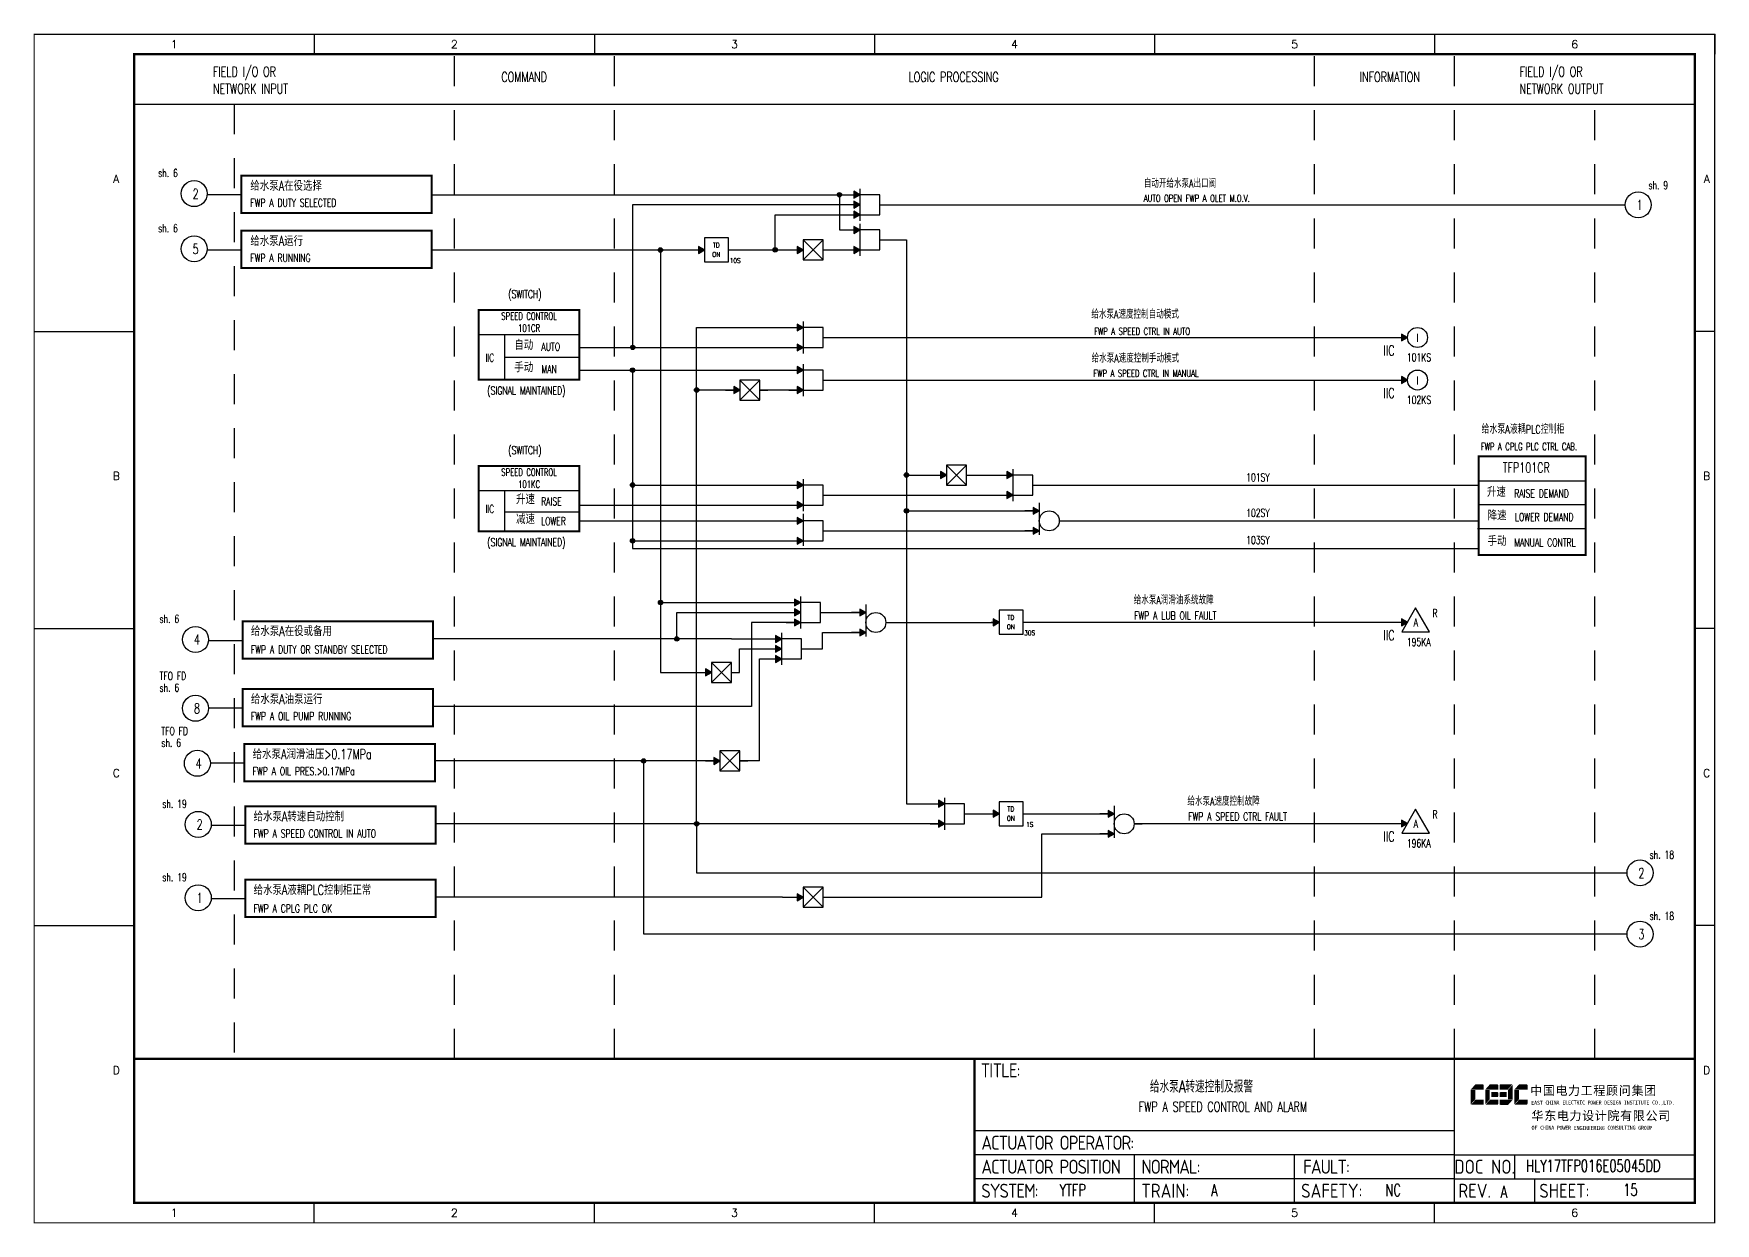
# Model space of a CAD drawing. Header units: millimetres. Extents: x 38833 to 52469, y 29493 to 32647.
# Drawn here: x 45034.4 to 45454.7, y 30644.5 to 30941.8 of the extents above; entities that cross this region are included whole.
import ezdxf
from ezdxf.enums import TextEntityAlignment as Align

# ---------------------------------------------------------------- set-up
doc = ezdxf.new("R2010")
doc.units = ezdxf.units.MM
doc.linetypes.add('JIS_02_0.7', pattern=[1.35, 0.75, -0.6])
for name, color, linetype in [('BLOCK', 7, 'Continuous'), ('BORDER', 1, 'Continuous'), ('MLINE', 6, 'Continuous'), ('TITLE', 1, 'Continuous'), ('TK', 7, 'Continuous'), ('图框_外框线', 7, 'Continuous'), ('图框_标题栏文字', 6, 'Continuous')]:
    doc.layers.add(name, color=color, linetype=linetype)
doc.styles.add('DANIEL', font='COMPLEX', dxfattribs={"width": 0.7, "bigfont": 'GVFS'})
doc.styles.add('ecepdi', font='simhei.ttf', dxfattribs={"width": 0.9})
doc.styles.get("Standard").update_dxf_attribs({"font": 'romans.shx', "width": 0.7, "bigfont": 'hztxta.shx'})
doc.styles.add('工程字', font='gbenor.shx', dxfattribs={"bigfont": 'gbcbig.shx'})

# ---------------------------------------------------------------- blocks, each defined once
blk = doc.blocks.new('TD ON')
at = {"layer": 'BORDER'}
blk.add_hatch(color=256, dxfattribs=at).paths.add_polyline_path([(2178.99, 3763.24), (2177.49, 3764.11), (2177.49, 3762.37)])
for p, q in [((2176.99, 3763.24), (2178.99, 3763.24)), ((2184.99, 3763.24), (2186.99, 3763.24))]:
    blk.add_line(p, q, dxfattribs=at)
for points in [[(2184.99, 3766.24), (2178.99, 3766.24), (2178.99, 3760.24), (2184.99, 3760.24)], [(2178.99, 3763.24), (2177.49, 3764.11), (2177.49, 3762.37)]]:
    blk.add_lwpolyline(points, close=True, dxfattribs=at)
at = {"layer": 'BORDER', "style": 'DANIEL', "width": 0.8}
for s, p in [('ON', (2181.94, 3762.09)), ('TD', (2181.94, 3764.43))]:
    blk.add_text(s, height=1.2, dxfattribs=at).set_placement(p, align=Align.MIDDLE)
blk = doc.blocks.new('huo')
at = {"layer": 'BORDER'}
for points in [[(-72.15, 909.27), (-73.65, 910.13), (-73.65, 908.4)], [(-72.15, 904.27), (-73.65, 905.13), (-73.65, 903.4)]]:
    blk.add_hatch(color=256, dxfattribs=at).paths.add_polyline_path(points)
for p, q in [((-72.15, 909.27), (-75.75, 909.27)), ((-72.15, 911.28), (-72.15, 903.28)), ((-72.15, 904.27), (-75.75, 904.27)), ((-67.15, 906.77), (-65.15, 906.77))]:
    blk.add_line(p, q, dxfattribs=at)
for points in [[(-72.15, 909.27), (-73.65, 910.13), (-73.65, 908.4)], [(-72.15, 904.27), (-73.65, 905.13), (-73.65, 903.4)]]:
    blk.add_lwpolyline(points, close=True, dxfattribs=at)
blk.add_circle((-69.65, 906.77), 2.5, dxfattribs=at)
blk = doc.blocks.new('A$C1E0003F3')
h = blk.add_hatch(color=152)
edge = h.paths.add_edge_path()
edge.add_ellipse((5.15, 4.41), major_axis=(0, 0.211), ratio=0.769231, start_angle=-90, end_angle=0)
edge.add_line((5.15, 4.62), (3.22, 4.62))
edge.add_line((3.22, 4.62), (2.09, 3.35))
edge.add_line((2.09, 3.35), (5.32, 3.35))
edge.add_line((5.32, 3.35), (5.32, 4.41))
h.paths.add_polyline_path([(3.22, 3.23), (2.09, 3.23), (2.09, -0.36), (3.22, 0.91)])
edge = h.paths.add_edge_path()
edge.add_line((5.32, 0.81), (3.27, 0.81))
edge.add_line((3.27, 0.81), (2.13, -0.46))
edge.add_line((2.13, -0.46), (5.15, -0.46))
edge.add_ellipse((5.15, -0.25), major_axis=(0, 0.211), ratio=0.769231, start_angle=180, end_angle=270)
edge.add_line((5.32, -0.25), (5.32, 0.81))
h = blk.add_hatch(color=152)
edge = h.paths.add_edge_path()
edge.add_ellipse((8.78, 4.41), major_axis=(0, 0.211), ratio=0.769231, start_angle=-90, end_angle=0)
edge.add_line((8.78, 4.62), (6.84, 4.62))
edge.add_line((6.84, 4.62), (5.71, 3.35))
edge.add_line((5.71, 3.35), (8.94, 3.35))
edge.add_line((8.94, 3.35), (8.94, 4.41))
h.paths.add_polyline_path([(6.84, 3.23), (5.71, 3.23), (5.71, -0.36), (6.84, 0.91)])
edge = h.paths.add_edge_path()
edge.add_ellipse((8.78, 2.49), major_axis=(0, 0.211), ratio=0.769231, start_angle=-90, end_angle=0)
edge.add_line((8.78, 2.7), (7.22, 2.7))
edge.add_line((7.22, 2.7), (7.22, 1.44))
edge.add_line((7.22, 1.44), (8.78, 1.44))
edge.add_ellipse((8.78, 1.65), major_axis=(0, 0.211), ratio=0.769231, start_angle=180, end_angle=270)
edge.add_line((8.94, 1.65), (8.94, 2.49))
edge = h.paths.add_edge_path()
edge.add_line((8.94, 0.81), (6.89, 0.81))
edge.add_line((6.89, 0.81), (5.75, -0.46))
edge.add_line((5.75, -0.46), (8.78, -0.46))
edge.add_ellipse((8.78, -0.25), major_axis=(0, 0.211), ratio=0.769231, start_angle=180, end_angle=270)
edge.add_line((8.94, -0.25), (8.94, 0.81))
h = blk.add_hatch(color=1)
edge = h.paths.add_edge_path()
edge.add_line((12.48, 4.62), (9.46, 4.62))
edge.add_ellipse((9.46, 4.41), major_axis=(0, 0.211), ratio=0.769231, start_angle=0, end_angle=90)
edge.add_line((9.3, 4.41), (9.3, 3.35))
edge.add_line((9.3, 3.35), (11.35, 3.35))
edge.add_line((11.35, 3.35), (12.48, 4.62))
h.paths.add_polyline_path([(12.57, 4.56), (11.38, 3.23), (11.38, 0.93), (12.57, 0.93)])
edge = h.paths.add_edge_path()
edge.add_line((11.03, 2.7), (9.46, 2.7))
edge.add_ellipse((9.46, 2.49), major_axis=(0, 0.211), ratio=0.769231, start_angle=0, end_angle=90)
edge.add_line((9.3, 2.49), (9.3, 1.65))
edge.add_ellipse((9.46, 1.65), major_axis=(0, 0.211), ratio=0.769231, start_angle=90, end_angle=180)
edge.add_line((9.46, 1.44), (11.03, 1.44))
edge.add_line((11.03, 1.44), (11.03, 2.7))
h = blk.add_hatch(color=152)
edge = h.paths.add_edge_path()
edge.add_ellipse((16.11, 4.41), major_axis=(0, 0.211), ratio=0.769231, start_angle=-90, end_angle=0)
edge.add_line((16.11, 4.62), (14.14, 4.62))
edge.add_line((14.14, 4.62), (13, 3.35))
edge.add_line((13, 3.35), (16.27, 3.35))
edge.add_line((16.27, 3.35), (16.27, 4.41))
h.paths.add_polyline_path([(14.14, 3.23), (13, 3.23), (13, -0.36), (14.14, 0.91)])
edge = h.paths.add_edge_path()
edge.add_line((16.27, 0.81), (14.18, 0.81))
edge.add_line((14.18, 0.81), (13.04, -0.46))
edge.add_line((13.04, -0.46), (16.03, -0.46))
edge.add_ellipse((16.03, -0.15), major_axis=(0, 0.316), ratio=0.769231, start_angle=180, end_angle=270)
edge.add_line((16.27, -0.15), (16.27, 0.81))
h = blk.add_hatch(color=1)
edge = h.paths.add_edge_path()
edge.add_line((12.58, 0.79), (9.3, 0.79))
edge.add_line((9.3, 0.79), (9.3, -0.27))
edge.add_ellipse((9.46, -0.27), major_axis=(0, 0.211), ratio=0.769231, start_angle=90, end_angle=180)
edge.add_line((9.46, -0.48), (11.43, -0.48))
edge.add_line((11.43, -0.48), (12.58, 0.79))
at = {"layer": 'TITLE', "color": 7, "style": 'ecepdi'}
for s, p in [('中', (16.92, 1.94)), ('国', (20.09, 2)), ('电', (23.25, 1.99)), ('力', (26.39, 1.96)), ('程', (32.71, 1.98)), ('顾', (35.9, 1.98)), ('问', (39.09, 1.94)), ('集', (42.26, 1.98)), ('团', (45.42, 2.01)), ('工', (29.53, 1.95)), ('华', (17.24, -4.31)), ('东', (20.45, -4.29)), ('电', (23.62, -4.35)), ('力', (26.75, -4.32)), ('设', (29.92, -4.3)), ('计', (33.05, -4.31)), ('院', (36.26, -4.29)), ('有', (39.41, -4.29)), ('限', (42.57, -4.32)), ('公', (45.78, -4.38)), ('司', (48.91, -4.35))]:
    blk.add_text(s, height=2.2, dxfattribs=at).set_placement(p)
at = {"layer": 'TITLE', "color": 7, "style": 'ecepdi', "width": 0.975}
for s, p in [('E', (17.58, 0.02)), ('A', (18.29, 0.03)), ('S', (19, 0.03)), ('T', (19.7, 0.03)), ('C', (21.1, 0.09)), ('H', (21.77, 0.09)), ('I', (22.46, 0.09)), ('N', (23.17, 0.1)), ('A', (23.86, 0.1)), ('E', (25.35, 0.09)), ('L', (26.05, 0.11)), ('E', (26.76, 0.1)), ('C', (27.46, 0.12)), ('T', (28.18, 0.11)), ('R', (28.87, 0.1)), ('I', (29.57, 0.11)), ('C', (30.28, 0.1)), ('P', (31.64, 0.09)), ('O', (32.32, 0.08)), ('W', (33.03, 0.08)), ('E', (33.72, 0.08)), ('R', (34.42, 0.09)), ('D', (35.81, 0.1)), ('E', (36.52, 0.1)), ('S', (37.2, 0.1)), ('I', (37.91, 0.09)), ('G', (38.68, 0.11)), ('N', (39.38, 0.09)), ('I', (40.72, 0.07)), ('N', (41.43, 0.08)), ('S', (42.14, 0.08)), ('T', (42.83, 0.08)), ('I', (43.52, 0.09)), ('T', (44.22, 0.07)), ('U', (44.93, 0.07)), ('T', (45.63, 0.08)), ('E', (46.34, 0.09)), ('C', (47.76, 0.11)), ('O', (48.48, 0.1)), ('L', (50.56, 0.1)), ('T', (51.27, 0.1)), ('D', (51.96, 0.1)), ('.', (49.23, 0.1)), (',', (49.87, 0.1)), ('.', (52.72, 0.11)), ('O', (17.67, -6.18)), ('OF', (18.01, -6.2)), ('F', (18.37, -6.2)), ('C', (19.8, -6.19)), ('H', (20.47, -6.19)), ('I', (21.15, -6.19)), ('N', (21.87, -6.18)), ('A', (22.56, -6.18)), ('P', (23.98, -6.2)), ('O', (24.66, -6.21)), ('W', (25.36, -6.21)), ('E', (26.06, -6.21)), ('R', (26.75, -6.2)), ('E', (28.19, -6.24)), ('N', (28.91, -6.27)), ('G', (29.62, -6.26)), ('I', (30.32, -6.27)), ('N', (31.02, -6.27)), ('E', (31.7, -6.28)), ('E', (32.41, -6.27)), ('R', (33.1, -6.24)), ('I', (33.81, -6.24)), ('N', (34.51, -6.26)), ('G', (35.2, -6.24)), ('C', (36.61, -6.19)), ('O', (37.3, -6.21)), ('N', (38, -6.2)), ('S', (38.71, -6.21)), ('U', (39.41, -6.18)), ('L', (40.11, -6.18)), ('T', (40.81, -6.19)), ('I', (41.51, -6.21)), ('N', (42.2, -6.21)), ('G', (42.91, -6.17)), ('G', (44.29, -6.2)), ('R', (45, -6.21)), ('O', (45.69, -6.22)), ('U', (46.39, -6.2)), ('P', (47.1, -6.23))]:
    blk.add_text(s, height=1, dxfattribs=at).set_placement(p, align=Align.MIDDLE_CENTER)
blk = doc.blocks.new('A$C613255F0')
for p, q in [((70, 297), (70, 292)), ((140, 297), (140, 292)), ((210, 297), (210, 292)), ((280, 297), (280, 292)), ((350, 297), (350, 292)), ((420, 297), (420, 292)), ((0, 222.75), (25, 222.75)), ((420, 222.75), (415, 222.75)), ((0, 148.5), (25, 148.5)), ((420, 148.5), (415, 148.5)), ((0, 74.25), (25, 74.25)), ((420, 74.25), (415, 74.25)), ((70, 0), (70, 5)), ((140, 0), (140, 5)), ((210, 0), (210, 5)), ((280, 0), (280, 5)), ((350, 0), (350, 5))]:
    blk.add_line(p, q)
at = {"layer": 'MLINE', "linetype": 'JIS_02_0.7', "ltscale": 10}
for p, q in [((105, 41), (105, 292)), ((145, 41), (145, 292)), ((320, 41), (320, 292)), ((355, 41), (355, 292)), ((50, 279.56), (50, 41)), ((390, 41), (390, 279.56))]:
    blk.add_line(p, q, dxfattribs=at)
at = {"layer": 'MLINE'}
blk.add_line((25, 279.56), (415, 279.56), dxfattribs=at)
at = {"layer": '图框_外框线'}
for p, q in [((355, 5), (355, 41)), ((355, 23), (235, 23)), ((355, 17), (235, 17)), ((275, 11), (275, 17)), ((315, 11), (315, 17)), ((355, 17), (415, 17)), ((370, 11), (370, 17)), ((355, 11), (235, 11)), ((355, 11), (235, 11)), ((275, 5), (275, 11)), ((315, 5), (315, 11)), ((355, 11), (415, 11)), ((375, 5), (375, 11))]:
    blk.add_line(p, q, dxfattribs=at)
for points, const_width in [([(0, 0), (420, 0), (420, 297), (0, 297)], 0.3), ([(25, 5), (415, 5), (415, 292), (25, 292)], 0.6)]:
    blk.add_lwpolyline(points, close=True, dxfattribs=dict(at, const_width=const_width))
at = {"layer": '图框_外框线', "const_width": 0.6}
blk.add_lwpolyline([(235, 41), (25, 41)], dxfattribs=at)
at = {"layer": '图框_外框线'}
blk.add_lwpolyline([(415, 41, 0.6, 0.6, 0), (235, 41, 0.6, 0.6, 0), (235, 5, 0, 0, 0)], format="xyseb", dxfattribs=at)
blk.add_blockref('A$C1E0003F3', (356.94, 29.95))
at = {"layer": 'MLINE', "char_height": 2.5, "width": 31.8959, "attachment_point": 1}
for s, insert in [('FIELD I/O OR', (44.67, 288.89)), ('COMMAND', (116.74, 287.58)), ('LOGIC PROCESSING', (218.52, 287.58)), ('INFORMATION', (331.25, 287.58)), ('FIELD I/O OR', (371.22, 288.89)), ('NETWORK INPUT', (44.67, 284.64)), ('NETWORK OUTPUT', (371.22, 284.64))]:
    blk.add_mtext(s, dxfattribs=dict(at, insert=insert))
at = {"layer": 'TK', "color": 3}
for s, p in [('1', (35, 294.5)), ('2', (105, 294.5)), ('3', (175, 294.5)), ('4', (245, 294.5)), ('5', (315, 294.5)), ('6', (385, 294.5)), ('1', (35, 2.5)), ('2', (105, 2.5)), ('3', (175, 2.5)), ('4', (245, 2.5)), ('5', (315, 2.5)), ('6', (385, 2.5))]:
    blk.add_text(s, height=2, dxfattribs=at).set_placement(p, align=Align.MIDDLE)
for s, p in [('A', (20.5, 259.88)), ('A', (418, 259.88)), ('B', (20.5, 185.62)), ('B', (418, 185.62)), ('C', (20.5, 111.38)), ('C', (418, 111.38)), ('D', (20.5, 37.12)), ('D', (418, 37.12))]:
    blk.add_text(s, height=2, dxfattribs=at).set_placement(p, align=Align.CENTER)
at = {"layer": '图框_标题栏文字', "char_height": 3.5, "style": '工程字'}
for s, insert, width, attachment_point in [('{\\T0.9; TITLE:}', (234.86, 38.09), 14.2249, 4), ('{\\T0.9; ACTUATOR OPERATOR:}', (235, 20), 40, 4), ('{\\T0.9; ACTUATOR POSITION}', (235, 14), 45, 4), ('{\\T0.9; NORMAL:}', (275, 14), 18.2557, 4), ('{\\T0.9; FAULT:}', (315.44, 14), 15, 4), ('DOC NO.', (362.5, 14), 15, 5), ('{\\T0.9; SYSTEM:}', (235, 8), 17.9526, 4), ('{\\T0.9; }TRAIN: ', (275, 8), 17.6638, 4), ('SAFETY:', (324.3, 8), 22.3993, 5), ('REV.', (360, 8), 10, 5), ('SHEET:', (382.42, 8), 20, 5)]:
    blk.add_mtext(s, dxfattribs=dict(at, insert=insert, width=width, attachment_point=attachment_point))

msp = doc.modelspace()

# ---------------------------------------------------------------- hatches: boundary and pattern name
h = msp.add_hatch(color=256)
edge = h.paths.add_edge_path()
edge.add_arc((45235.8, 30901.55), 0.55, 0, 360)
h = msp.add_hatch(color=256)
edge = h.paths.add_edge_path()
edge.add_arc((45191.06, 30887.74), 0.55, 0, 360)
h = msp.add_hatch(color=256)
edge = h.paths.add_edge_path()
edge.add_arc((45219.74, 30887.77), 0.55, 0, 360)
h = msp.add_hatch(color=256)
edge = h.paths.add_edge_path()
edge.add_arc((45184.14, 30863.39), 0.55, 0, 360)
for points in [[(45377.77, 30865.88), (45376.27, 30866.74), (45376.27, 30865.01)], [(45377.77, 30855.25), (45376.27, 30856.12), (45376.27, 30854.39)], [(45377.77, 30794.73), (45376.27, 30795.6), (45376.27, 30793.86)], [(45377.77, 30744.43), (45376.27, 30745.3), (45376.27, 30743.56)]]:
    msp.add_hatch(color=256).paths.add_polyline_path(points)
h = msp.add_hatch(color=256)
edge = h.paths.add_edge_path()
edge.add_arc((45184.11, 30857.7), 0.55, 0, 360)
h = msp.add_hatch(color=256)
edge = h.paths.add_edge_path()
edge.add_arc((45200.12, 30852.75), 0.55, 0, 360)
h = msp.add_hatch(color=256)
edge = h.paths.add_edge_path()
edge.add_arc((45184.11, 30829.01), 0.55, 0, 360)
h = msp.add_hatch(color=256)
edge = h.paths.add_edge_path()
edge.add_arc((45252.55, 30831.51), 0.55, 0, 360)
h = msp.add_hatch(color=256)
edge = h.paths.add_edge_path()
edge.add_arc((45252.55, 30822.55), 0.55, 0, 360)
h = msp.add_hatch(color=256)
edge = h.paths.add_edge_path()
edge.add_arc((45184.11, 30815.05), 0.55, 0, 360)
h = msp.add_hatch(color=256)
edge = h.paths.add_edge_path()
edge.add_arc((45191.09, 30799.65), 0.55, 0, 360)
h = msp.add_hatch(color=256)
edge = h.paths.add_edge_path()
edge.add_arc((45195.15, 30790.55), 0.55, 0, 360)
h = msp.add_hatch(color=256)
edge = h.paths.add_edge_path()
edge.add_arc((45186.86, 30760.06), 0.55, 0, 360)
h = msp.add_hatch(color=256)
edge = h.paths.add_edge_path()
edge.add_arc((45200.12, 30744.36), 0.55, 0, 360)
at = {"layer": 'BORDER'}
for points in [[(45240.88, 30901.56), (45239.38, 30902.43), (45239.38, 30900.7)], [(45240.88, 30899.08), (45239.38, 30899.95), (45239.38, 30898.21)], [(45240.88, 30896.56), (45239.38, 30897.43), (45239.38, 30895.7)], [(45240.88, 30892.77), (45239.38, 30893.63), (45239.38, 30891.9)], [(45226.75, 30887.77), (45225.25, 30888.63), (45225.25, 30886.9)], [(45240.88, 30887.77), (45239.38, 30888.63), (45239.38, 30886.9)], [(45226.75, 30868.38), (45225.25, 30869.24), (45225.25, 30867.51)], [(45226.75, 30863.38), (45225.25, 30864.24), (45225.25, 30862.51)], [(45226.75, 30857.75), (45225.25, 30858.62), (45225.25, 30856.89)], [(45210.92, 30852.75), (45209.42, 30853.62), (45209.42, 30851.89)], [(45226.75, 30852.75), (45225.25, 30853.62), (45225.25, 30851.89)], [(45226.75, 30829.01), (45225.25, 30829.88), (45225.25, 30828.15)], [(45262.55, 30831.51), (45261.05, 30832.38), (45261.05, 30830.65)], [(45279.11, 30831.5), (45277.61, 30832.37), (45277.61, 30830.64)], [(45226.75, 30824.01), (45225.25, 30824.88), (45225.25, 30823.15)], [(45279.11, 30826.5), (45277.61, 30827.37), (45277.61, 30825.64)], [(45226.75, 30820.05), (45225.25, 30820.92), (45225.25, 30819.19)], [(45226.75, 30815.05), (45225.25, 30815.92), (45225.25, 30814.19)], [(45226.11, 30799.65), (45224.61, 30800.52), (45224.61, 30798.79)], [(45226.11, 30797.17), (45224.61, 30798.03), (45224.61, 30796.3)], [(45226.11, 30794.65), (45224.61, 30795.52), (45224.61, 30793.79)], [(45221.33, 30790.55), (45219.83, 30791.42), (45219.83, 30789.69)], [(45221.33, 30788.07), (45219.83, 30788.94), (45219.83, 30787.2)], [(45203.81, 30782.19), (45202.31, 30783.06), (45202.31, 30781.32)], [(45221.33, 30785.55), (45219.83, 30786.42), (45219.83, 30784.69)], [(45205.92, 30760.06), (45204.42, 30760.93), (45204.42, 30759.2)], [(45262.09, 30749.35), (45260.59, 30750.22), (45260.59, 30748.48)], [(45262.09, 30744.35), (45260.59, 30745.22), (45260.59, 30743.48)], [(45226.75, 30726.01), (45225.25, 30726.87), (45225.25, 30725.14)]]:
    msp.add_hatch(color=256, dxfattribs=at).paths.add_polyline_path(points)

# ---------------------------------------------------------------- linework, layer by layer
for p, q in [((45086.29, 30906.34), (45133.91, 30906.34)), ((45133.91, 30897), (45133.91, 30906.34)), ((45086.29, 30901.52), (45077.78, 30901.52)), ((45133.88, 30901.56), (45240.88, 30901.56)), ((45235.8, 30901.56), (45235.8, 30892.77)), ((45133.91, 30897), (45086.29, 30897)), ((45184.14, 30863.39), (45184.14, 30899.08)), ((45184.14, 30899.08), (45240.88, 30899.08)), ((45219.74, 30887.77), (45219.74, 30896.56)), ((45219.74, 30896.56), (45240.88, 30896.56)), ((45245.9, 30899.06), (45432.18, 30899.06)), ((45086.29, 30892.54), (45133.91, 30892.54)), ((45235.8, 30892.77), (45240.88, 30892.77)), ((45245.88, 30890.28), (45252.55, 30890.28)), ((45252.55, 30890.28), (45252.55, 30829.04)), ((45086.29, 30887.73), (45077.78, 30887.73)), ((45133.88, 30887.77), (45202.08, 30887.77)), ((45191.09, 30887.77), (45191.09, 30798.4)), ((45208.08, 30887.77), (45219.74, 30887.77)), ((45219.74, 30887.77), (45226.75, 30887.77)), ((45231.75, 30887.77), (45240.88, 30887.77)), ((45133.91, 30883.2), (45086.29, 30883.2)), ((45200.12, 30744.31), (45200.12, 30868.38)), ((45200.12, 30868.38), (45226.75, 30868.38)), ((45145.64, 30866.65), (45170.81, 30866.65)), ((45152.06, 30866.65), (45152.06, 30855.37)), ((45170.8, 30863.38), (45226.75, 30863.38)), ((45231.75, 30865.88), (45377.77, 30865.88)), ((45152.06, 30860.99), (45170.81, 30860.99)), ((45152.06, 30855.37), (45170.81, 30855.37)), ((45152.06, 30855.37), (45170.81, 30855.37)), ((45152.06, 30855.37), (45170.81, 30855.37)), ((45170.8, 30857.75), (45226.75, 30857.75)), ((45184.11, 30857.7), (45184.11, 30827.24)), ((45231.75, 30855.25), (45377.77, 30855.25)), ((45210.92, 30852.75), (45200.12, 30852.75)), ((45226.75, 30852.75), (45215.92, 30852.75)), ((45184.11, 30829.01), (45226.75, 30829.01)), ((45252.55, 30831.51), (45262.55, 30831.51)), ((45252.55, 30829.04), (45252.55, 30821.65)), ((45267.55, 30831.51), (45279.09, 30831.51)), ((45395.56, 30830.07), (45422.34, 30830.07)), ((45395.56, 30830.07), (45422.34, 30830.07)), ((45145.64, 30827.64), (45170.81, 30827.64)), ((45152.06, 30827.64), (45152.06, 30817.47)), ((45152.06, 30827.64), (45170.81, 30827.64)), ((45184.11, 30827.24), (45184.11, 30816.27)), ((45231.75, 30826.51), (45279.09, 30826.51)), ((45284.11, 30829), (45395.56, 30829)), ((45152.06, 30822.33), (45170.81, 30822.33)), ((45170.8, 30824.01), (45226.75, 30824.01)), ((45252.55, 30822.55), (45285.74, 30822.55)), ((45252.55, 30821.65), (45252.55, 30749.35)), ((45395.4, 30824.11), (45422.19, 30824.11)), ((45152.06, 30817.47), (45170.81, 30817.47)), ((45152.06, 30817.47), (45170.81, 30817.47)), ((45170.8, 30820.05), (45226.75, 30820.05)), ((45231.75, 30817.55), (45285.74, 30817.55)), ((45290.74, 30820.05), (45395.56, 30820.05)), ((45395.25, 30818.15), (45422.03, 30818.15)), ((45184.11, 30816.27), (45184.11, 30813.15)), ((45184.11, 30815.05), (45226.75, 30815.05)), ((45184.11, 30813.15), (45395.56, 30813.15)), ((45395.56, 30811.52), (45422.34, 30811.52)), ((45395.56, 30811.52), (45422.34, 30811.52)), ((45395.56, 30811.52), (45422.34, 30811.52)), ((45191.09, 30799.65), (45226.11, 30799.65)), ((45191.09, 30798.4), (45191.09, 30782.19)), ((45195.15, 30790.55), (45195.15, 30797.17)), ((45195.15, 30797.17), (45226.11, 30797.17)), ((45231.11, 30797.15), (45242.4, 30797.15)), ((45086.64, 30794.92), (45134.25, 30794.92)), ((45086.64, 30785.58), (45086.64, 30794.92)), ((45134.25, 30785.58), (45134.25, 30794.92)), ((45226.11, 30794.65), (45213.81, 30794.65)), ((45213.81, 30794.65), (45213.81, 30773.67)), ((45231.58, 30788.05), (45231.58, 30792.15)), ((45231.58, 30792.15), (45242.4, 30792.15)), ((45247.4, 30794.65), (45275.69, 30794.65)), ((45281.69, 30794.73), (45377.77, 30794.73)), ((45086.64, 30790.11), (45078.12, 30790.11)), ((45208.8, 30790.55), (45134.16, 30790.55)), ((45208.8, 30790.55), (45221.33, 30790.55)), ((45210.81, 30788.07), (45221.33, 30788.07)), ((45210.81, 30782.19), (45210.81, 30788.07)), ((45226.33, 30788.05), (45231.58, 30788.05)), ((45134.25, 30785.58), (45086.64, 30785.58)), ((45215.79, 30760.06), (45215.79, 30785.55)), ((45215.79, 30785.55), (45221.33, 30785.55)), ((45191.09, 30782.19), (45203.81, 30782.19)), ((45086.64, 30778.04), (45134.25, 30778.04)), ((45086.64, 30768.7), (45086.64, 30778.04)), ((45134.25, 30768.7), (45134.25, 30778.04)), ((45086.64, 30773.22), (45078.12, 30773.22)), ((45213.81, 30773.67), (45134.16, 30773.67)), ((45134.25, 30768.7), (45086.64, 30768.7)), ((45087.09, 30764.29), (45134.7, 30764.29)), ((45134.7, 30754.95), (45134.7, 30764.29)), ((45087.09, 30759.47), (45078.57, 30759.47)), ((45205.92, 30760.06), (45134.7, 30760.06)), ((45186.86, 30760.06), (45186.86, 30716.82)), ((45215.79, 30760.06), (45210.92, 30760.06)), ((45134.7, 30754.95), (45087.09, 30754.95)), ((45252.55, 30749.35), (45262.09, 30749.35)), ((45087.31, 30748.71), (45134.92, 30748.71)), ((45134.92, 30739.37), (45134.92, 30748.71)), ((45267.09, 30746.85), (45275.69, 30746.85)), ((45281.69, 30746.85), (45304.45, 30746.85)), ((45087.31, 30743.9), (45078.79, 30743.9)), ((45262.09, 30744.35), (45134.83, 30744.35)), ((45200.12, 30744.31), (45200.12, 30732.12)), ((45286.37, 30726.01), (45286.37, 30741.85)), ((45286.37, 30741.85), (45304.45, 30741.85)), ((45309.45, 30744.43), (45377.77, 30744.43)), ((45134.92, 30739.37), (45087.31, 30739.37)), ((45087.31, 30730.37), (45134.92, 30730.37)), ((45134.92, 30721.03), (45134.92, 30730.37)), ((45200.12, 30732.12), (45432.64, 30732.12)), ((45087.31, 30725.56), (45078.79, 30725.56)), ((45221.58, 30726.01), (45134.83, 30726.01)), ((45221.58, 30726.01), (45226.75, 30726.01)), ((45231.75, 30726.01), (45286.37, 30726.01)), ((45134.92, 30721.03), (45087.31, 30721.03)), ((45186.86, 30716.82), (45432.64, 30716.82))]:
    msp.add_line(p, q)
at = {"const_width": 0.5}
for points in [[(45086.29, 30906.34), (45133.91, 30906.34), (45133.91, 30897), (45086.29, 30897), (45086.29, 30906.34)], [(45086.29, 30892.54), (45133.91, 30892.54), (45133.91, 30883.2), (45086.29, 30883.2), (45086.29, 30892.54)], [(45145.64, 30872.78), (45170.81, 30872.78), (45170.81, 30855.37), (45145.64, 30855.37), (45145.64, 30872.78)], [(45145.64, 30833.76), (45170.81, 30833.76), (45170.81, 30817.47), (45145.64, 30817.47), (45145.64, 30833.76)], [(45395.56, 30836.19), (45422.34, 30836.19), (45422.34, 30811.52), (45395.56, 30811.52), (45395.56, 30836.19)], [(45086.64, 30794.92), (45134.25, 30794.92), (45134.25, 30785.58), (45086.64, 30785.58), (45086.64, 30794.92)], [(45086.64, 30778.04), (45134.25, 30778.04), (45134.25, 30768.7), (45086.64, 30768.7), (45086.64, 30778.04)], [(45087.09, 30764.29), (45134.7, 30764.29), (45134.7, 30754.95), (45087.09, 30754.95), (45087.09, 30764.29)], [(45087.31, 30748.71), (45134.92, 30748.71), (45134.92, 30739.37), (45087.31, 30739.37), (45087.31, 30748.71)], [(45087.31, 30730.37), (45134.92, 30730.37), (45134.92, 30721.03), (45087.31, 30721.03), (45087.31, 30730.37)]]:
    msp.add_lwpolyline(points, dxfattribs=at)
for points in [[(45145.64, 30872.78), (45170.81, 30872.78), (45170.81, 30855.37), (45145.64, 30855.37)], [(45377.77, 30865.88), (45376.27, 30866.74), (45376.27, 30865.01)], [(45377.77, 30855.25), (45376.27, 30856.12), (45376.27, 30854.39)], [(45145.64, 30833.76), (45170.81, 30833.76), (45170.81, 30817.47), (45145.64, 30817.47)], [(45377.77, 30794.73), (45376.27, 30795.6), (45376.27, 30793.86)], [(45377.77, 30744.43), (45376.27, 30745.3), (45376.27, 30743.56)]]:
    msp.add_lwpolyline(points, close=True)
msp.add_lwpolyline([(45395.56, 30811.52), (45395.56, 30836.19), (45422.34, 30836.19), (45422.34, 30811.52)])
msp.add_lwpolyline([(45395.56, 30811.52), (45395.56, 30836.19), (45422.34, 30836.19), (45422.34, 30811.52)])
at = {"color": 1}
for points in [[(45383.25, 30792.28), (45379.79, 30798.28), (45376.32, 30792.28)], [(45383.25, 30741.98), (45379.79, 30747.98), (45376.32, 30741.98)]]:
    msp.add_lwpolyline(points, close=True, dxfattribs=at)
for centre, radius in [((45074.54, 30901.83), 3.25), ((45235.8, 30901.55), 0.55), ((45435.43, 30899.03), 3.25), ((45074.54, 30888.04), 3.25), ((45191.06, 30887.74), 0.55), ((45219.74, 30887.77), 0.55), ((45380.27, 30865.88), 2.5), ((45184.14, 30863.39), 0.55), ((45184.11, 30857.7), 0.55), ((45380.27, 30855.25), 2.5), ((45200.12, 30852.75), 0.55), ((45184.11, 30829.01), 0.55), ((45252.55, 30831.51), 0.55), ((45252.55, 30822.55), 0.55), ((45184.11, 30815.05), 0.55), ((45191.09, 30799.65), 0.55), ((45074.89, 30790.41), 3.25), ((45195.15, 30790.55), 0.55), ((45074.87, 30773.22), 3.25), ((45075.33, 30759.47), 3.25), ((45186.86, 30760.06), 0.55), ((45075.56, 30744.21), 3.25), ((45200.12, 30744.36), 0.55), ((45435.89, 30732.09), 3.25), ((45075.56, 30725.87), 3.25), ((45435.89, 30716.79), 3.25)]:
    msp.add_circle(centre, radius)
at = {"layer": 'BORDER'}
for p, q in [((45237.29, 30901.56), (45240.88, 30901.56)), ((45240.88, 30903.06), (45240.88, 30895.06)), ((45237.29, 30899.08), (45240.88, 30899.08)), ((45237.29, 30896.56), (45240.88, 30896.56)), ((45245.88, 30899.06), (45247.88, 30899.06)), ((45237.29, 30892.77), (45240.88, 30892.77)), ((45240.88, 30894.27), (45240.88, 30886.27)), ((45226.75, 30890.27), (45231.75, 30885.27)), ((45231.75, 30890.27), (45226.75, 30885.27)), ((45245.88, 30890.27), (45247.88, 30890.27)), ((45223.16, 30887.77), (45226.75, 30887.77)), ((45231.75, 30887.77), (45233.75, 30887.77)), ((45237.29, 30887.77), (45240.88, 30887.77)), ((45223.16, 30868.38), (45226.75, 30868.38)), ((45226.75, 30869.88), (45226.75, 30861.88)), ((45223.16, 30863.38), (45226.75, 30863.38)), ((45231.75, 30865.88), (45233.75, 30865.88)), ((45226.75, 30859.25), (45226.75, 30851.25)), ((45210.92, 30855.25), (45215.92, 30850.25)), ((45215.92, 30855.25), (45210.92, 30850.25)), ((45223.16, 30857.75), (45226.75, 30857.75)), ((45231.75, 30855.25), (45233.75, 30855.25)), ((45207.33, 30852.75), (45210.92, 30852.75)), ((45215.92, 30852.75), (45217.92, 30852.75)), ((45223.16, 30852.75), (45226.75, 30852.75)), ((45262.55, 30834.01), (45267.55, 30829.01)), ((45267.55, 30834.01), (45262.55, 30829.01)), ((45223.16, 30829.01), (45226.75, 30829.01)), ((45226.75, 30830.51), (45226.75, 30822.51)), ((45258.96, 30831.51), (45262.55, 30831.51)), ((45267.55, 30831.51), (45269.55, 30831.51)), ((45275.52, 30831.5), (45279.11, 30831.5)), ((45279.11, 30833), (45279.11, 30825)), ((45231.75, 30826.51), (45233.75, 30826.51)), ((45275.52, 30826.5), (45279.11, 30826.5)), ((45284.11, 30829), (45286.11, 30829)), ((45223.16, 30824.01), (45226.75, 30824.01)), ((45226.75, 30821.79), (45226.75, 30813.79)), ((45223.16, 30820.05), (45226.75, 30820.05)), ((45231.75, 30817.55), (45233.75, 30817.55)), ((45223.16, 30815.05), (45226.75, 30815.05)), ((45222.51, 30799.65), (45226.11, 30799.65)), ((45226.11, 30801.15), (45226.11, 30793.15)), ((45222.51, 30797.17), (45226.11, 30797.17)), ((45231.11, 30797.15), (45233.11, 30797.15)), ((45221.33, 30792.05), (45221.33, 30784.05)), ((45222.51, 30794.65), (45226.11, 30794.65)), ((45217.74, 30790.55), (45221.33, 30790.55)), ((45217.74, 30788.07), (45221.33, 30788.07)), ((45226.33, 30788.05), (45228.33, 30788.05)), ((45203.81, 30784.69), (45208.81, 30779.69)), ((45208.81, 30784.69), (45203.81, 30779.69)), ((45217.74, 30785.55), (45221.33, 30785.55)), ((45208.81, 30782.19), (45210.81, 30782.19)), ((45205.92, 30762.56), (45210.92, 30757.56)), ((45210.92, 30762.56), (45205.92, 30757.56)), ((45202.33, 30760.06), (45205.92, 30760.06)), ((45210.92, 30760.06), (45212.92, 30760.06)), ((45258.5, 30749.35), (45262.09, 30749.35)), ((45262.09, 30750.85), (45262.09, 30742.85)), ((45267.09, 30746.85), (45269.09, 30746.85)), ((45258.5, 30744.35), (45262.09, 30744.35)), ((45226.75, 30728.51), (45231.75, 30723.51)), ((45231.75, 30728.51), (45226.75, 30723.51)), ((45223.16, 30726.01), (45226.75, 30726.01)), ((45231.75, 30726.01), (45233.75, 30726.01))]:
    msp.add_line(p, q, dxfattribs=at)
for points in [[(45240.88, 30901.56), (45239.38, 30902.43), (45239.38, 30900.7)], [(45245.88, 30901.56), (45240.88, 30901.56), (45240.88, 30896.56), (45245.88, 30896.56)], [(45240.88, 30899.08), (45239.38, 30899.95), (45239.38, 30898.21)], [(45240.88, 30896.56), (45239.38, 30897.43), (45239.38, 30895.7)], [(45240.88, 30892.77), (45239.38, 30893.63), (45239.38, 30891.9)], [(45245.88, 30892.77), (45240.88, 30892.77), (45240.88, 30887.77), (45245.88, 30887.77)], [(45226.75, 30887.77), (45225.25, 30888.63), (45225.25, 30886.9)], [(45231.75, 30890.27), (45226.75, 30890.27), (45226.75, 30885.27), (45231.75, 30885.27)], [(45240.88, 30887.77), (45239.38, 30888.63), (45239.38, 30886.9)], [(45226.75, 30868.38), (45225.25, 30869.24), (45225.25, 30867.51)], [(45231.75, 30868.38), (45226.75, 30868.38), (45226.75, 30863.38), (45231.75, 30863.38)], [(45226.75, 30863.38), (45225.25, 30864.24), (45225.25, 30862.51)], [(45226.75, 30857.75), (45225.25, 30858.62), (45225.25, 30856.89)], [(45215.92, 30855.25), (45210.92, 30855.25), (45210.92, 30850.25), (45215.92, 30850.25)], [(45231.75, 30857.75), (45226.75, 30857.75), (45226.75, 30852.75), (45231.75, 30852.75)], [(45210.92, 30852.75), (45209.42, 30853.62), (45209.42, 30851.89)], [(45226.75, 30852.75), (45225.25, 30853.62), (45225.25, 30851.89)], [(45267.55, 30834.01), (45262.55, 30834.01), (45262.55, 30829.01), (45267.55, 30829.01)], [(45226.75, 30829.01), (45225.25, 30829.88), (45225.25, 30828.15)], [(45231.75, 30829.01), (45226.75, 30829.01), (45226.75, 30824.01), (45231.75, 30824.01)], [(45262.55, 30831.51), (45261.05, 30832.38), (45261.05, 30830.65)], [(45279.11, 30831.5), (45277.61, 30832.37), (45277.61, 30830.64)], [(45284.11, 30831.5), (45279.11, 30831.5), (45279.11, 30826.5), (45284.11, 30826.5)], [(45226.75, 30824.01), (45225.25, 30824.88), (45225.25, 30823.15)], [(45279.11, 30826.5), (45277.61, 30827.37), (45277.61, 30825.64)], [(45226.75, 30820.05), (45225.25, 30820.92), (45225.25, 30819.19)], [(45231.75, 30820.05), (45226.75, 30820.05), (45226.75, 30815.05), (45231.75, 30815.05)], [(45226.75, 30815.05), (45225.25, 30815.92), (45225.25, 30814.19)], [(45226.11, 30799.65), (45224.61, 30800.52), (45224.61, 30798.79)], [(45231.11, 30799.65), (45226.11, 30799.65), (45226.11, 30794.65), (45231.11, 30794.65)], [(45226.11, 30797.17), (45224.61, 30798.03), (45224.61, 30796.3)], [(45226.11, 30794.65), (45224.61, 30795.52), (45224.61, 30793.79)], [(45221.33, 30790.55), (45219.83, 30791.42), (45219.83, 30789.69)], [(45221.33, 30788.07), (45219.83, 30788.94), (45219.83, 30787.2)], [(45226.33, 30790.55), (45221.33, 30790.55), (45221.33, 30785.55), (45226.33, 30785.55)], [(45203.81, 30782.19), (45202.31, 30783.06), (45202.31, 30781.32)], [(45208.81, 30784.69), (45203.81, 30784.69), (45203.81, 30779.69), (45208.81, 30779.69)], [(45221.33, 30785.55), (45219.83, 30786.42), (45219.83, 30784.69)], [(45210.92, 30762.56), (45205.92, 30762.56), (45205.92, 30757.56), (45210.92, 30757.56)], [(45205.92, 30760.06), (45204.42, 30760.93), (45204.42, 30759.2)], [(45262.09, 30749.35), (45260.59, 30750.22), (45260.59, 30748.48)], [(45267.09, 30749.35), (45262.09, 30749.35), (45262.09, 30744.35), (45267.09, 30744.35)], [(45262.09, 30744.35), (45260.59, 30745.22), (45260.59, 30743.48)], [(45231.75, 30728.51), (45226.75, 30728.51), (45226.75, 30723.51), (45231.75, 30723.51)], [(45226.75, 30726.01), (45225.25, 30726.87), (45225.25, 30725.14)]]:
    msp.add_lwpolyline(points, close=True, dxfattribs=at)

# ---------------------------------------------------------------- block references
for name, p in [('A$C613255F0', (45034.56, 30644.65)), ('TD ON', (43023.08, 27124.53)), ('huo', (45357.89, 29913.29)), ('huo', (45314.55, 29887.89)), ('TD ON', (43096.7, 27031.49)), ('TD ON', (43096.7, 26983.61)), ('huo', (45376.61, 29837.58))]:
    msp.add_blockref(name, p)

# ---------------------------------------------------------------- texts
at = {"width": 0.7}
for p in [(45380.3, 30864.75), (45380.3, 30854.13)]:
    msp.add_text('I', height=2, dxfattribs=at).set_placement(p, align=Align.CENTER)
at = {"color": 1, "width": 0.7}
for p in [(45379.87, 30793.65), (45379.87, 30743.35)]:
    msp.add_text('A', height=2, dxfattribs=at).set_placement(p, align=Align.CENTER)
at = {"width": 0.7}
for s, height, p in [('给水泵A转速控制及报警  ', 3, (45313.39, 30677.2)), ('FWP A SPEED CONTROL AND ALARM ', 2.5, (45310.59, 30672.41))]:
    msp.add_text(s, height=height, dxfattribs=at).set_placement(p)
at = {"color": 4, "char_height": 2, "width": 73.0067, "attachment_point": 1}
for s, insert in [('sh. 6', (45065.54, 30907.98)), ('sh. 9', (45437.99, 30904.91)), ('sh. 6', (45065.54, 30894.19)), ('sh. 6', (45065.88, 30796.56)), ('sh. 19', (45066.57, 30750.34)), ('sh. 18', (45438.28, 30737.63)), ('sh. 19', (45066.57, 30732)), ('sh. 18', (45438.28, 30722.32))]:
    msp.add_mtext(s, dxfattribs=dict(at, insert=insert))
at = {"attachment_point": 1}
for s, insert, char_height, width in [('给水泵A在役选择', (45088.58, 30905.06), 2.5, 73.0067), ('自动开给水泵A出口阀', (45311.85, 30905.32), 2, 73.0067), ('2', (45074.14, 30903.04), 2.5, 73.0067), ('FWP A DUTY SELECTED', (45088.58, 30900.54), 2, 73.0067), ('AUTO OPEN FWP A OLET M.O.V.', (45311.85, 30901.54), 1.8, 73.0067), ('1', (45435.03, 30900.24), 2.5, 73.0067), ('5', (45074.14, 30889.25), 2.5, 73.0067), ('给水泵A运行', (45088.58, 30891.26), 2.5, 73.0067), ('FWP A RUNNING', (45088.58, 30886.74), 2, 73.0067), ('(SWITCH)', (45153.03, 30877.71), 2, 73.0067), ('给水泵A速度控制自动模式', (45298.77, 30872.62), 2, 73.0067), ('FWP A SPEED CTRL IN AUTO', (45299.46, 30868.3), 1.8, 73.0067), ('自动', (45154.55, 30865.29), 2.5, 73.0067), ('AUTO', (45161.32, 30864.58), 2, 73.0067), ('IIC', (45371.76, 30863.88), 2.5, 4.5039), ('IIC', (45147.32, 30861.83), 2, 73.0067), ('手动', (45154.55, 30859.69), 2.5, 73.0067), ('MAN', (45161.32, 30858.99), 2, 73.0067), ('给水泵A速度控制手动模式', (45298.84, 30861.64), 2, 73.0067), ('101KS', (45377.61, 30861.91), 2, 73.0067), ('FWP A SPEED CTRL IN MANUAL', (45299.28, 30857.83), 1.8, 73.0067), ('(SIGNAL MAINTAINED)', (45147.78, 30853.61), 2, 73.0067), ('IIC', (45371.76, 30853.25), 2.5, 4.5039), ('102KS', (45377.61, 30851.29), 2, 73.0067), ('给水泵A液耦PLC控制柜', (45396.27, 30843.95), 2.1, 73.0067), ('(SWITCH)', (45153.03, 30838.7), 2, 73.0067), ('FWP A CPLG PLC CTRL CAB.', (45396.11, 30839.52), 1.8, 73.0067), ('TFP101CR', (45401.57, 30834.6), 2.5, 73.0067), ('101SY', (45337.45, 30831.91), 2, 73.0067), ('升速', (45154.98, 30826.72), 2.5, 73.0067), ('RAISE', (45161.24, 30825.93), 2, 73.0067), ('升速', (45397.63, 30828.56), 2.5, 73.0067), ('RAISE DEMAND', (45404.46, 30827.89), 2, 73.0067), ('IIC', (45147.32, 30824.02), 2, 73.0067), ('减速', (45154.98, 30821.76), 2.5, 73.0067), ('LOWER', (45161.24, 30820.97), 2, 73.0067), ('102SY', (45337.45, 30823.03), 2, 73.0067), ('降速', (45397.79, 30822.68), 2.5, 73.0067), ('LOWER DEMAND', (45404.62, 30822.01), 2, 73.0067), ('手动', (45397.79, 30816.3), 2.5, 73.0067), ('(SIGNAL MAINTAINED)', (45147.78, 30815.71), 2, 73.0067), ('103SY', (45337.45, 30816.26), 2, 73.0067), ('MANUAL CONTRL', (45404.46, 30815.63), 2, 73.0067), ('给水泵A润滑油系统故障', (45309.36, 30801.21), 2, 73.0067), ('FWP A LUB OIL FAULT', (45309.46, 30797.37), 2, 73.0067), ('R', (45384, 30797.97), 2, 73.0067), ('4', (45074.49, 30791.62), 2.5, 73.0067), ('给水泵A在役或备用', (45088.72, 30793.77), 2.5, 73.0067), ('IIC', (45371.76, 30792.73), 2.5, 4.5039), ('FWP A DUTY OR STANDBY SELECTED', (45088.72, 30788.88), 2, 73.0067), ('195KA', (45377.61, 30790.77), 2, 73.0067), ('8', (45074.47, 30774.44), 2.5, 73.0067), ('给水泵A油泵运行', (45088.72, 30776.76), 2.5, 73.0067), ('FWP A OIL PUMP RUNNING', (45088.72, 30772.24), 2, 73.0067), ('给水泵A润滑油压>0.17MPa', (45089.16, 30763.01), 2.5, 73.0067), ('4', (45074.93, 30760.69), 2.5, 73.0067), ('FWP A OIL PRES.>0.17MPa', (45089.16, 30758.49), 2, 73.0067), ('给水泵A速度控制故障', (45322.77, 30750.92), 2, 73.0067), ('2', (45075.16, 30745.42), 2.5, 73.0067), ('给水泵A转速自动控制', (45089.39, 30747.44), 2.5, 73.0067), ('FWP A SPEED CTRL FAULT', (45322.98, 30747.17), 2, 73.0067), ('R', (45384, 30747.67), 2, 73.0067), ('FWP A SPEED CONTROL IN AUTO', (45089.39, 30742.92), 2, 73.0067), ('IIC', (45371.76, 30742.43), 2.5, 4.5039), ('196KA', (45377.61, 30740.47), 2, 73.0067), ('2', (45435.49, 30733.3), 2.5, 73.0067), ('给水泵A液耦PLC控制柜正常', (45089.39, 30729.09), 2.5, 73.0067), ('1', (45075.16, 30727.08), 2.5, 73.0067), ('FWP A CPLG PLC OK', (45089.39, 30724.19), 2, 73.0067), ('3', (45435.49, 30718), 2.5, 73.0067), ('YTFP', (45290.81, 30654.34), 3, 8.5983), ('A', (45328.67, 30654.34), 3, 4.8474), ('NC', (45372.26, 30654.34), 3, 4.8474), ('A', (45401.04, 30653.9), 3, 8.5983)]:
    msp.add_mtext(s, dxfattribs=dict(at, insert=insert, char_height=char_height, width=width))
at = {"color": 2, "char_height": 1.8, "width": 25.168, "attachment_point": 2}
for s, insert in [('SPEED CONTROL\\P101CR', (45158.23, 30872.11)), ('SPEED CONTROL\\P101KC', (45158.23, 30833.1))]:
    msp.add_mtext(s, dxfattribs=dict(at, insert=insert))
at = {"color": 1, "char_height": 2, "width": 73.0067, "attachment_point": 1}
for s, insert in [('TFO FD', (45065.88, 30782.29)), ('sh. 6', (45065.88, 30779.36)), ('TFO FD', (45066.33, 30768.54)), ('sh. 6', (45066.33, 30765.61))]:
    msp.add_mtext(s, dxfattribs=dict(at, insert=insert))
at = {"width": 0.7}
for tag, p, s in [('HLY17TFP016E05045DD', (45407.42, 30657.41), ''), ('15', (45431.7, 30651.41), '1')]:
    msp.add_attdef(tag, p, s, height=3, dxfattribs=at)
at = {"layer": 'BLOCK', "style": 'DANIEL', "width": 0.8}
for s, p in [('10S', (45209.74, 30885.09)), ('30S', (45283.35, 30792.06)), ('1S', (45283.35, 30744.18))]:
    msp.add_text(s, height=1.2, dxfattribs=at).set_placement(p, align=Align.MIDDLE)

doc.saveas('drawing.dxf')
